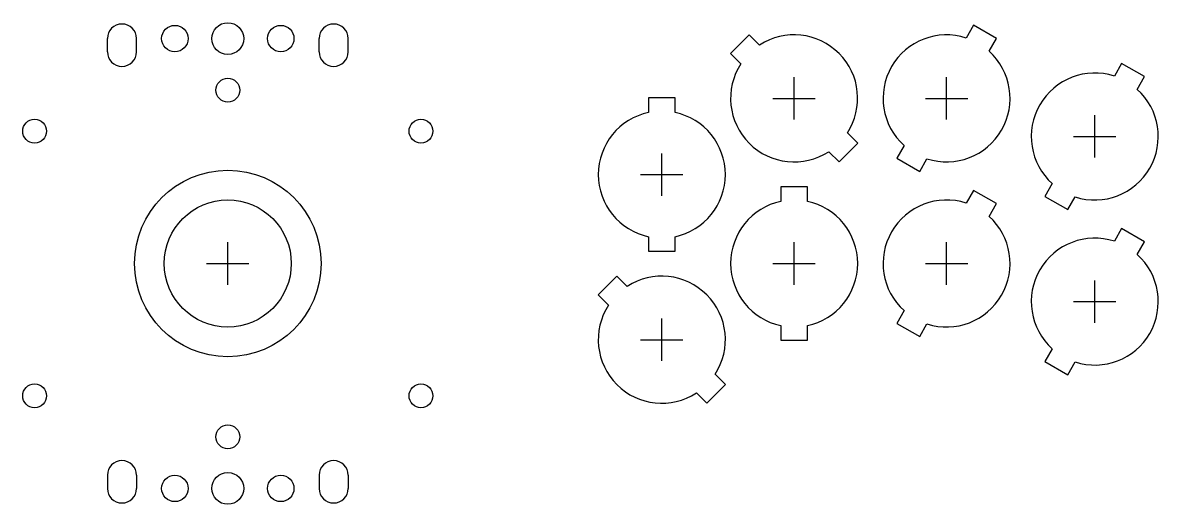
# Model space of a CAD drawing. Header units: millimetres. Extents: x -39 to 176, y -46 to 46.
import ezdxf

# ---------------------------------------------------------------- set-up
doc = ezdxf.new("R2010")
doc.units = ezdxf.units.MM
for name, color, linetype in [('BUTTONS', 1, 'Continuous'), ('GL_PLATE_HOLES', 2, 'Continuous'), ('JOYSTICK_BORE_24', 5, 'Continuous'), ('JOYSTICK_BORE_35.25', 3, 'Continuous'), ('REFERENCE', 8, 'Continuous')]:
    doc.layers.add(name, color=color, linetype=linetype)

msp = doc.modelspace()

# ---------------------------------------------------------------- linework, layer by layer
at = {"layer": 'BUTTONS'}
for points in [[(96.93, 37.73, 0.809427), (113.53, 21.13), (115.49, 19.18), (119.02, 22.71), (117.07, 24.67, 0.809427), (100.47, 41.27), (98.51, 43.22), (94.98, 39.69)], [(139.5, 42.61, 0.809427), (127.77, 22.29), (126.38, 19.89), (130.72, 17.39), (132.1, 19.79, 0.809427), (143.83, 40.11), (145.22, 42.51), (140.88, 45.01)], [(167.5, 35.41, 0.809427), (155.77, 15.09), (154.38, 12.69), (158.72, 10.19), (160.1, 12.59, 0.809427), (171.83, 32.91), (173.22, 35.31), (168.88, 37.81)], [(79.5, 28.54, 0.809427), (79.5, 5.06), (79.5, 2.3), (84.5, 2.3), (84.5, 5.06, 0.809427), (84.5, 28.54), (84.5, 31.3), (79.5, 31.3)], [(104.5, 11.74, 0.809427), (104.5, -11.74), (104.5, -14.5), (109.5, -14.5), (109.5, -11.74, 0.809427), (109.5, 11.74), (109.5, 14.5), (104.5, 14.5)], [(139.5, 11.41, 0.809427), (127.77, -8.91), (126.38, -11.31), (130.72, -13.81), (132.1, -11.41, 0.809427), (143.83, 8.91), (145.22, 11.31), (140.88, 13.81)], [(167.5, 4.21, 0.809427), (155.77, -16.11), (154.38, -18.51), (158.72, -21.01), (160.1, -18.61, 0.809427), (171.83, 1.71), (173.22, 4.11), (168.88, 6.61)], [(71.93, -7.87, 0.809427), (88.53, -24.47), (90.49, -26.42), (94.02, -22.89), (92.07, -20.93, 0.809427), (75.47, -4.33), (73.51, -2.38), (69.98, -5.91)]]:
    msp.add_lwpolyline(points, format="xyb", close=True, dxfattribs=at)
at = {"layer": 'GL_PLATE_HOLES'}
for p, q in [((-22.75, 40), (-22.75, 42.5)), ((-17.25, 40), (-17.25, 42.5)), ((17.25, 40), (17.25, 42.5)), ((22.75, 40), (22.75, 42.5)), ((-22.75, -40), (-22.75, -42.5)), ((-17.25, -40), (-17.25, -42.5)), ((17.25, -40), (17.25, -42.5)), ((22.75, -40), (22.75, -42.5))]:
    msp.add_line(p, q, dxfattribs=at)
for centre, radius in [((0, 42.5), 3), ((-10, 42.5), 2.5), ((10, 42.5), 2.5), ((0, 32.75), 2.25), ((-36.5, 25), 2.25), ((36.5, 25), 2.25), ((-36.5, -25), 2.25), ((36.5, -25), 2.25), ((0, -32.75), 2.25), ((-10, -42.5), 2.5), ((0, -42.5), 3), ((10, -42.5), 2.5)]:
    msp.add_circle(centre, radius, dxfattribs=at)
for centre, start, end in [((-20, 42.5), 0, 180), ((20, 42.5), 0, 180), ((-20, 40), 180, 360), ((20, 40), 180, 360), ((-20, -40), 0, 180), ((20, -40), 0, 180), ((-20, -42.5), -180, 0), ((20, -42.5), -180, 0)]:
    msp.add_arc(centre, 2.75, start, end, dxfattribs=at)
at = {"layer": 'JOYSTICK_BORE_24'}
msp.add_circle((0, 0), 12, dxfattribs=at)
at = {"layer": 'JOYSTICK_BORE_35.25'}
msp.add_circle((0, 0), 17.62, dxfattribs=at)
at = {"layer": 'REFERENCE'}
for p, q in [((107, 27.2), (107, 35.2)), ((135.8, 27.2), (135.8, 35.2)), ((103, 31.2), (111, 31.2)), ((131.8, 31.2), (139.8, 31.2)), ((163.8, 20), (163.8, 28)), ((159.8, 24), (167.8, 24)), ((82, 12.8), (82, 20.8)), ((78, 16.8), (86, 16.8)), ((0, -4), (0, 4)), ((107, -4), (107, 4)), ((135.8, -4), (135.8, 4)), ((-4, 0), (4, 0)), ((103, 0), (111, 0)), ((131.8, 0), (139.8, 0)), ((163.8, -11.2), (163.8, -3.2)), ((159.8, -7.2), (167.8, -7.2)), ((82, -18.4), (82, -10.4)), ((78, -14.4), (86, -14.4))]:
    msp.add_line(p, q, dxfattribs=at)

doc.saveas('drawing.dxf')
